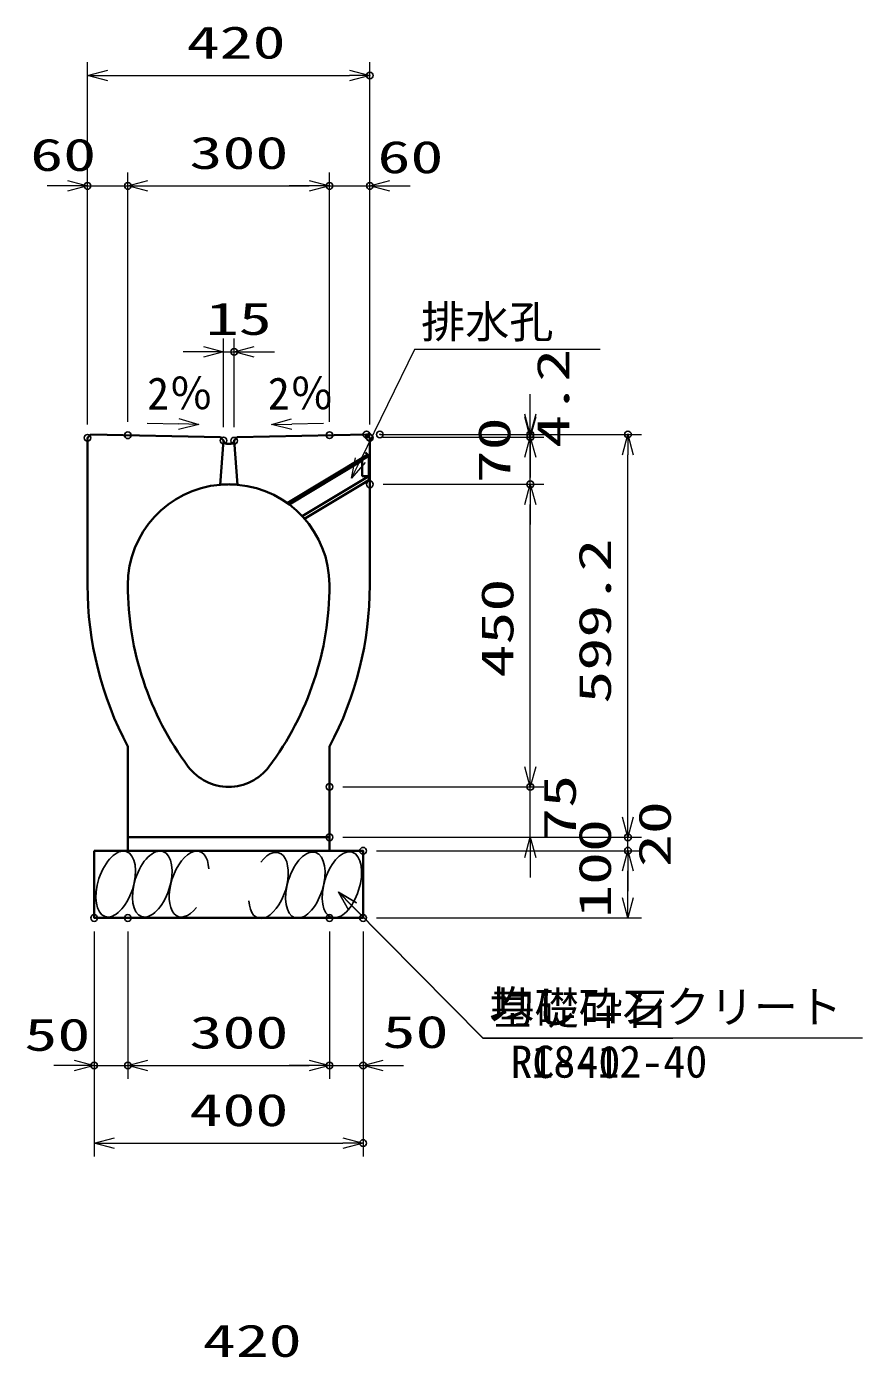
# Model space of a CAD drawing. Units: millimetres on the paper. Extents: x 15 to 1219, y 6 to 859.
# Drawn here: x 602 to 664.1, y 529.3 to 628.3 of the extents above; entities that cross this region are included whole.
import ezdxf
from ezdxf.enums import TextEntityAlignment as Align

# ---------------------------------------------------------------- set-up
doc = ezdxf.new("R2010")
doc.units = ezdxf.units.MM
doc.header["$PDMODE"] = 32
doc.header["$PDSIZE"] = 0.5
doc.linetypes.add('DASHED', pattern=[7.5, 6, -1.5])
for name, color, linetype, lineweight in [('D-STR-DIM（寸法）', 7, 'Continuous', 13), ('D-STR-HTXT(均しCON-旗)', 7, 'Continuous', 13), ('D-STR-HTXT(基礎砕石-旗)', 7, 'Continuous', 13), ('D-STR-HTXT（WS-旗）', 7, 'Continuous', 13), ('D-STR-STRF(グリ)', 7, 'Continuous', 25), ('D-STR（構造物WS）', 1, 'Continuous', 35), ('D-STR（構造物）', 1, 'Continuous', 35)]:
    doc.layers.add(name, color=color, linetype=linetype, lineweight=lineweight)
doc.layers.add('Defpoints_10', color=151, linetype='Continuous')
doc.styles.add('ＭＳ ゴシック', font='')
doc.styles.get('ＭＳ ゴシック').set_extended_font_data('MS Gothic')

# ---------------------------------------------------------------- blocks, each defined once
blk = doc.blocks.new('_Open30')
at = {"color": 7, "linetype": 'Continuous', "lineweight": 13}
for p, q in [((-1, 0.2679), (0, 0)), ((0, 0), (-1, -0.2679)), ((0, 0), (-1, 0))]:
    blk.add_line(p, q, dxfattribs=at)

msp = doc.modelspace()

# ---------------------------------------------------------------- linework, layer by layer
at = {"layer": 'D-STR-DIM（寸法）'}
for p, q in [((606.492, 617.469), (606.492, 625.678)), ((627.492, 617.469), (627.492, 625.678)), ((607.992, 624.678), (625.992, 624.678)), ((606.492, 598.737), (606.492, 617.469)), ((609.492, 598.927), (609.492, 617.469)), ((609.492, 598.927), (609.492, 617.469)), ((624.492, 598.932), (624.492, 617.469)), ((624.492, 598.932), (624.492, 617.469)), ((627.492, 598.737), (627.492, 617.469)), ((604.992, 616.469), (603.492, 616.469)), ((606.492, 616.469), (609.492, 616.469)), ((610.992, 616.469), (612.492, 616.469)), ((610.992, 616.469), (622.992, 616.469)), ((622.992, 616.469), (621.492, 616.469)), ((624.492, 616.469), (627.492, 616.469)), ((628.992, 616.469), (630.492, 616.469)), ((616.61, 598.536), (616.61, 605.13)), ((617.402, 598.521), (617.402, 605.13)), ((615.11, 604.13), (613.61, 604.13)), ((616.61, 604.13), (617.402, 604.13)), ((618.902, 604.13), (620.402, 604.13)), ((639.434, 599.482), (639.434, 600.982)), ((639.434, 599.289), (639.434, 600.789)), ((610.919, 598.813), (613.28, 598.766)), ((624.048, 598.796), (621.687, 598.748)), ((628.242, 597.982), (640.434, 597.982)), ((628.438, 597.789), (640.434, 597.789)), ((628.438, 597.789), (640.434, 597.789)), ((629.242, 597.982), (647.695, 597.982)), ((639.434, 597.789), (639.434, 597.982)), ((639.434, 594.277), (639.434, 597.789)), ((639.434, 596.289), (639.434, 594.789)), ((646.695, 569.527), (646.695, 596.482)), ((628.492, 594.277), (640.434, 594.277)), ((628.492, 594.277), (640.434, 594.277)), ((639.434, 573.277), (639.434, 592.777)), ((639.434, 592.777), (639.434, 591.277)), ((639.434, 573.277), (639.434, 574.777)), ((625.492, 571.777), (640.434, 571.777)), ((625.492, 571.777), (640.434, 571.777)), ((639.434, 568.027), (639.434, 571.777)), ((646.695, 569.527), (646.695, 571.027)), ((625.492, 568.027), (647.695, 568.027)), ((625.492, 568.027), (640.434, 568.027)), ((625.492, 568.027), (647.695, 568.027)), ((646.695, 567.027), (646.695, 568.027)), ((627.992, 567.027), (647.695, 567.027)), ((627.992, 567.027), (647.695, 567.027)), ((639.434, 566.527), (639.434, 565.027)), ((646.695, 563.527), (646.695, 565.527)), ((646.695, 565.527), (646.695, 564.027)), ((627.992, 562.027), (647.695, 562.027)), ((606.992, 561.027), (606.992, 550.06)), ((609.492, 561.027), (609.492, 550.06)), ((609.492, 561.027), (609.492, 550.06)), ((624.492, 561.027), (624.492, 550.06)), ((624.492, 561.027), (624.492, 550.06)), ((626.992, 561.027), (626.992, 550.06)), ((605.492, 551.06), (603.992, 551.06)), ((606.992, 551.06), (609.492, 551.06)), ((610.992, 551.06), (612.492, 551.06)), ((610.992, 551.06), (622.992, 551.06)), ((622.992, 551.06), (621.492, 551.06)), ((624.492, 551.06), (626.992, 551.06)), ((628.492, 551.06), (629.992, 551.06)), ((606.992, 550.06), (606.992, 544.286)), ((626.992, 550.06), (626.992, 544.286)), ((608.492, 545.286), (625.492, 545.286))]:
    msp.add_line(p, q, dxfattribs=at)
at = {"layer": 'D-STR-HTXT(均しCON-旗)'}
msp.add_lwpolyline([(664.14, 553.079), (635.932, 553.079), (626.209, 562.896)], dxfattribs=at)
at = {"layer": 'D-STR-HTXT(基礎砕石-旗)'}
msp.add_lwpolyline([(650.036, 553.054), (635.932, 553.054), (626.209, 562.871)], dxfattribs=at)
at = {"layer": 'D-STR-HTXT（WS-旗）'}
msp.add_lwpolyline([(644.619, 604.292), (630.83, 604.292), (626.79, 596.081)], dxfattribs=at)
at = {"layer": 'D-STR-STRF(グリ)'}
for centre, major_axis in [((608.587, 564.55), (0.79, 2.421)), ((611.308, 564.55), (0.79, 2.421)), ((622.696, 564.469), (-0.771, -2.427)), ((625.417, 564.491), (-0.771, -2.427))]:
    msp.add_ellipse(centre, major_axis=major_axis, ratio=0.5139, dxfattribs=at)
for centre, major_axis in [((614.048, 564.55), (0.79, 2.421)), ((619.956, 564.448), (-0.771, -2.427))]:
    msp.add_ellipse(centre, major_axis=major_axis, ratio=0.5139, start_param=5.357556, end_param=10.375065, dxfattribs=at)
at = {"layer": 'D-STR（構造物WS）'}
for p, q in [((627.334, 596.47), (621.351, 592.88)), ((621.482, 592.784), (626.917, 596.045)), ((626.917, 596.087), (627.417, 596.387)), ((626.917, 594.887), (626.917, 596.087)), ((627.417, 596.387), (627.169, 596.634)), ((627.417, 594.587), (627.417, 596.387)), ((627.417, 594.887), (622.458, 591.912)), ((627.417, 594.887), (626.917, 594.887)), ((622.587, 591.697), (627.417, 594.595)), ((627.113, 594.412), (627.417, 594.587))]:
    msp.add_line(p, q, dxfattribs=at)
at = {"layer": 'D-STR（構造物）'}
for p, q in [((606.742, 597.982), (606.492, 597.737)), ((616.381, 597.789), (606.742, 597.982)), ((616.61, 597.536), (616.381, 597.789)), ((617.631, 597.789), (617.4, 597.536)), ((617.631, 597.789), (627.242, 597.982)), ((627.242, 597.982), (627.492, 597.737)), ((606.492, 597.737), (606.492, 586.777)), ((616.61, 597.536), (616.367, 594.25)), ((616.86, 597.286), (616.992, 597.286)), ((617.15, 597.286), (616.992, 597.286)), ((617.4, 597.536), (617.649, 594.248)), ((627.492, 586.801), (627.492, 597.737)), ((609.492, 567.027), (609.492, 574.777)), ((624.492, 567.027), (624.492, 574.777)), ((609.492, 568.027), (624.492, 568.027)), ((606.992, 567.027), (626.992, 567.027)), ((606.992, 562.027), (606.992, 567.027)), ((626.992, 562.027), (626.992, 567.027)), ((606.992, 562.027), (626.992, 562.027))]:
    msp.add_line(p, q, dxfattribs=at)
for centre, radius, start, end in [((616.86, 597.536), 0.25, 180, 270), ((617.15, 597.536), 0.25, 270, 0), ((616.992, 586.777), 7.5, 94.78021, 180), ((616.992, 586.777), 7.5, 0.1851, 84.9722), ((631.992, 586.777), 25.5, 180, 208.07251), ((631.992, 586.777), 22.5, 180, 216.8699), ((601.992, 586.777), 22.5, 323.1301, 0), ((601.992, 586.777), 25.5, 331.92744, 0), ((616.992, 575.527), 3.75, 216.8699, 323.1301)]:
    msp.add_arc(centre, radius, start, end, dxfattribs=at)
at = {"layer": 'D-STR（構造物）', "linetype": 'DASHED'}
msp.add_arc((616.994, 586.76), 7.516, 84.99431, 94.78232, dxfattribs=at)
at = {"layer": 'Defpoints_10'}
for p in [(627.492, 624.678), (606.492, 616.469), (609.492, 616.469), (624.492, 616.469), (627.492, 616.469), (627.492, 616.469), (617.402, 604.13), (606.492, 597.737), (609.492, 597.927), (609.492, 597.927), (616.61, 597.536), (617.402, 597.521), (624.492, 597.932), (624.492, 597.932), (627.242, 597.982), (627.438, 597.789), (627.438, 597.789), (627.492, 597.737), (628.242, 597.982), (639.434, 597.982), (639.434, 597.789), (646.695, 597.982), (627.492, 594.277), (627.492, 594.277), (639.434, 594.277), (624.492, 571.777), (624.492, 571.777), (639.434, 571.777), (624.492, 568.027), (624.492, 568.027), (624.492, 568.027), (646.695, 568.027), (626.992, 567.027), (626.992, 567.027), (646.695, 567.027), (606.992, 562.027), (609.492, 562.027), (609.492, 562.027), (624.492, 562.027), (624.492, 562.027), (626.992, 562.027), (626.992, 562.027), (606.992, 551.06), (609.492, 551.06), (624.492, 551.06), (626.992, 551.06), (626.992, 551.06), (626.992, 545.286)]:
    msp.add_point(p, dxfattribs=at)

# ---------------------------------------------------------------- block references
at = {"layer": 'D-STR-DIM（寸法）', "xscale": 1.5, "yscale": 1.5}
for p, rotation in [((606.492, 624.678), 180), ((609.492, 616.469), 180), ((609.492, 616.469), 180), ((627.492, 616.469), 180), ((617.402, 604.13), 180), ((614.78, 598.736), 358.85424), ((620.187, 598.718), 181.14576), ((639.434, 597.982), 270), ((639.434, 597.789), 270), ((639.434, 597.789), 90), ((646.695, 597.982), 90), ((639.434, 594.277), 90), ((639.434, 594.277), 90), ((639.434, 571.777), 270), ((639.434, 571.777), 270), ((646.695, 568.027), 270), ((646.695, 568.027), 270), ((639.434, 568.027), 90), ((646.695, 567.027), 90), ((646.695, 567.027), 90), ((646.695, 562.027), 270), ((609.492, 551.06), 180), ((609.492, 551.06), 180), ((626.992, 551.06), 180), ((606.992, 545.286), 180)]:
    msp.add_blockref('_Open30', p, dxfattribs=dict(at, rotation=rotation))
for p in [(627.492, 624.678), (606.492, 616.469), (624.492, 616.469), (624.492, 616.469), (616.61, 604.13), (606.992, 551.06), (624.492, 551.06), (624.492, 551.06), (626.992, 545.286)]:
    msp.add_blockref('_Open30', p, dxfattribs=at)
at = {"layer": 'D-STR-HTXT(均しCON-旗)', "xscale": 1.5, "yscale": 1.5, "rotation": 134.72505}
msp.add_blockref('_Open30', (625.154, 563.962), dxfattribs=at)
at = {"layer": 'D-STR-HTXT(基礎砕石-旗)', "xscale": 1.5, "yscale": 1.5, "rotation": 134.72505}
msp.add_blockref('_Open30', (625.154, 563.936), dxfattribs=at)
at = {"layer": 'D-STR-HTXT（WS-旗）', "xscale": 1.5, "yscale": 1.5, "rotation": 243.798}
msp.add_blockref('_Open30', (626.127, 594.735), dxfattribs=at)

# ---------------------------------------------------------------- texts
at = {"layer": 'D-STR-DIM（寸法）', "style": 'ＭＳ ゴシック', "width": 1.5}
for s, p in [('420', (613.867, 625.215)), ('60', (602.228, 616.863)), ('300', (614.075, 617.007)), ('60', (628.061, 616.693)), ('15', (615.293, 604.668)), ('50', (601.794, 551.427)), ('300', (614.075, 551.597)), ('50', (628.444, 551.635)), ('400', (614.075, 545.824)), ('420', (615.066, 528.667))]:
    msp.add_text(s, height=2.405, dxfattribs=at).set_placement(p, align=Align.BOTTOM_LEFT)
for s, p in [('4.2', (643.047, 596.991)), ('70', (638.668, 594.352)), ('599.2', (646.157, 577.966)), ('450', (638.897, 579.902)), ('75', (643.543, 567.769)), ('20', (650.609, 565.808)), ('100', (646.157, 562.027))]:
    msp.add_text(s, height=2.405, rotation=90, dxfattribs=at).set_placement(p, align=Align.BOTTOM_LEFT)
at = {"layer": 'D-STR-DIM（寸法）', "style": 'ＭＳ ゴシック'}
for rotation, p in [(0.01, (610.926, 599.111)), (359.99, (619.904, 599.108))]:
    msp.add_text('2％', height=2.405, rotation=rotation, dxfattribs=at).set_placement(p, align=Align.BOTTOM_LEFT)
at = {"layer": 'D-STR-HTXT(均しCON-旗)', "style": 'ＭＳ ゴシック'}
for s, p in [('均しコンクリート', (636.379, 553.49)), ('18-12-40', (639.513, 549.429))]:
    msp.add_text(s, height=2.405, dxfattribs=at).set_placement(p, align=Align.BOTTOM_LEFT)
at = {"layer": 'D-STR-HTXT(基礎砕石-旗)', "style": 'ＭＳ ゴシック'}
for s, p in [('基礎砕石', (636.468, 553.388)), ('RC-40', (637.956, 549.403))]:
    msp.add_text(s, height=2.405, dxfattribs=at).set_placement(p, align=Align.BOTTOM_LEFT)
at = {"layer": 'D-STR-HTXT（WS-旗）', "style": 'ＭＳ ゴシック'}
msp.add_text('排水孔', height=2.405, dxfattribs=at).set_placement((631.311, 604.444), align=Align.BOTTOM_LEFT)

doc.saveas('drawing.dxf')
